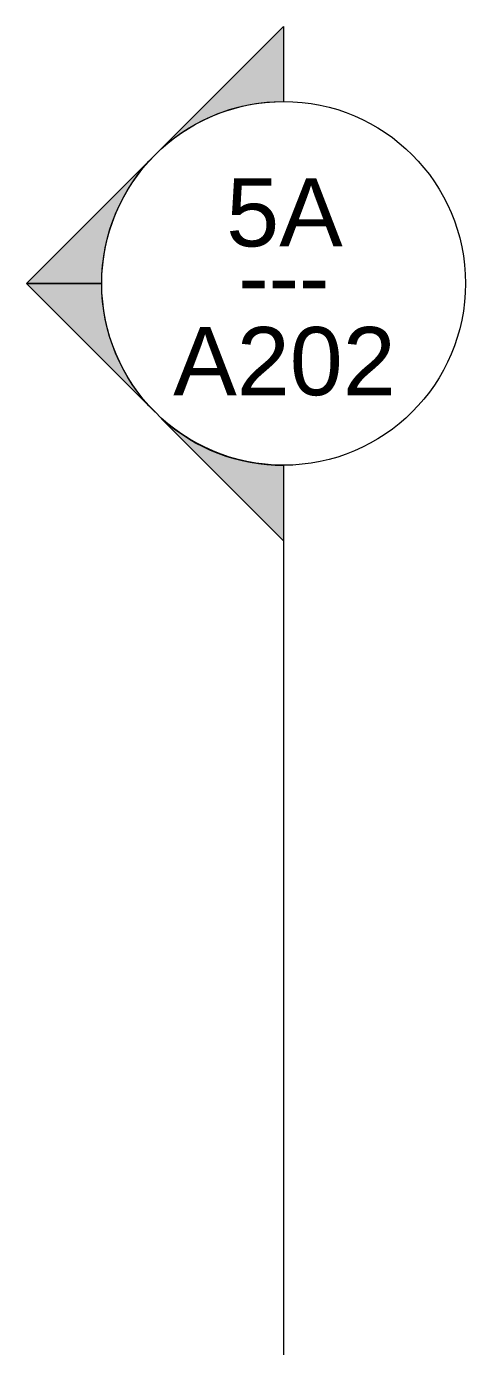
# Model space of a CAD drawing. Header units: inches. Extents: x 9661 to 15313, y -314 to 660.
# Drawn here: x 11019.6 to 11078.7, y 481.6 to 655.8 of the extents above; entities that cross this region are included whole.
import ezdxf

# ---------------------------------------------------------------- set-up
doc = ezdxf.new("R2010")
doc.units = ezdxf.units.IN
doc.header["$MEASUREMENT"] = 0
doc.layers.add('G-ANNO-SYMB', color=111, linetype='Continuous', lineweight=9)
doc.styles.add('Arial', font='arial.ttf', dxfattribs={"height": 9})
doc.styles.add('Century Gothic', font='ufonts.com_century-gothic.ttf', dxfattribs={"height": 9})

# ---------------------------------------------------------------- blocks, each defined once
blk = doc.blocks.new('Section - Section Head - Filled-22785-BUILDING SECTION - EAST_WEST - COURTYARD - LOOKING NORTH')
at = {"layer": 'G-ANNO-SYMB'}
h = blk.add_hatch(color=256, dxfattribs=at)
edge = h.paths.add_edge_path(flags=0)
edge.add_line((10177.68, -192.29), (10193.79, -176.19))
edge.add_line((10193.79, -176.19), (10193.79, -186.1))
edge.add_arc((10193.79, -210.13), 24.03, 90, 132.0784)
h = blk.add_hatch(color=256, dxfattribs=at)
edge = h.paths.add_edge_path(flags=0)
edge.add_arc((10193.79, -210.13), 24, 135, 180)
edge.add_line((10169.79, -210.13), (10159.85, -210.13))
edge.add_line((10159.85, -210.13), (10176.82, -193.16))
h = blk.add_hatch(color=256, dxfattribs=at)
edge = h.paths.add_edge_path(flags=0)
edge.add_line((10176.82, -227.1), (10159.85, -210.13))
edge.add_line((10159.85, -210.13), (10169.79, -210.13))
edge.add_arc((10193.79, -210.13), 24, 180, 225)
h = blk.add_hatch(color=256, dxfattribs=at)
edge = h.paths.add_edge_path(flags=0)
edge.add_arc((10193.79, -210.13), 24.03, 227.9216, 270)
edge.add_line((10193.79, -234.16), (10193.79, -244.07))
edge.add_line((10193.79, -244.07), (10177.68, -227.96))
for p, q in [((10193.79, -176.19), (10177.68, -192.29)), ((10193.79, -186.1), (10193.79, -176.19)), ((10176.82, -193.16), (10159.85, -210.13)), ((10169.79, -210.13), (10159.85, -210.13)), ((10159.85, -210.13), (10176.82, -227.1)), ((10159.85, -210.13), (10169.79, -210.13)), ((10177.68, -227.96), (10193.79, -244.07)), ((10193.79, -244.07), (10193.79, -234.16))]:
    blk.add_line(p, q, dxfattribs=at)
for centre, radius, start, end in [((10193.79, -210.16), 24, 90, 270), ((10193.79, -210.13), 24.03, 90, 132.0784), ((10193.79, -210.16), 24, 270, 90), ((10193.79, -210.13), 24, 135, 180), ((10193.79, -210.13), 24, 180, 225), ((10193.79, -210.13), 24.03, 227.9216, 270)]:
    blk.add_arc(centre, radius, start, end, dxfattribs=at)

msp = doc.modelspace()

# ---------------------------------------------------------------- linework, layer by layer
at = {"layer": 'G-ANNO-SYMB'}
msp.add_line((11053.58432, 597.88431), (11053.58432, -238.40941), dxfattribs=at)

# ---------------------------------------------------------------- block references
at = {"layer": 'G-ANNO-SYMB', "extrusion": (0, 0, -1), "rotation": 180}
msp.add_blockref('Section - Section Head - Filled-22785-BUILDING SECTION - EAST_WEST - COURTYARD - LOOKING NORTH', (-859.79493, 411.75793), dxfattribs=at)

# ---------------------------------------------------------------- texts
at = {"layer": 'G-ANNO-SYMB', "char_height": 9, "attachment_point": 1}
for s, insert, width, style in [('5A', (11046.01138, 635.79295), 18.786, 'Arial'), ('---', (11047.61204, 627.28626), 15.453, 'Century Gothic'), ('A202', (11039.01925, 616.15671), 35.754, 'Arial')]:
    msp.add_mtext(s, dxfattribs=dict(at, insert=insert, width=width, style=style))

doc.saveas('drawing.dxf')
